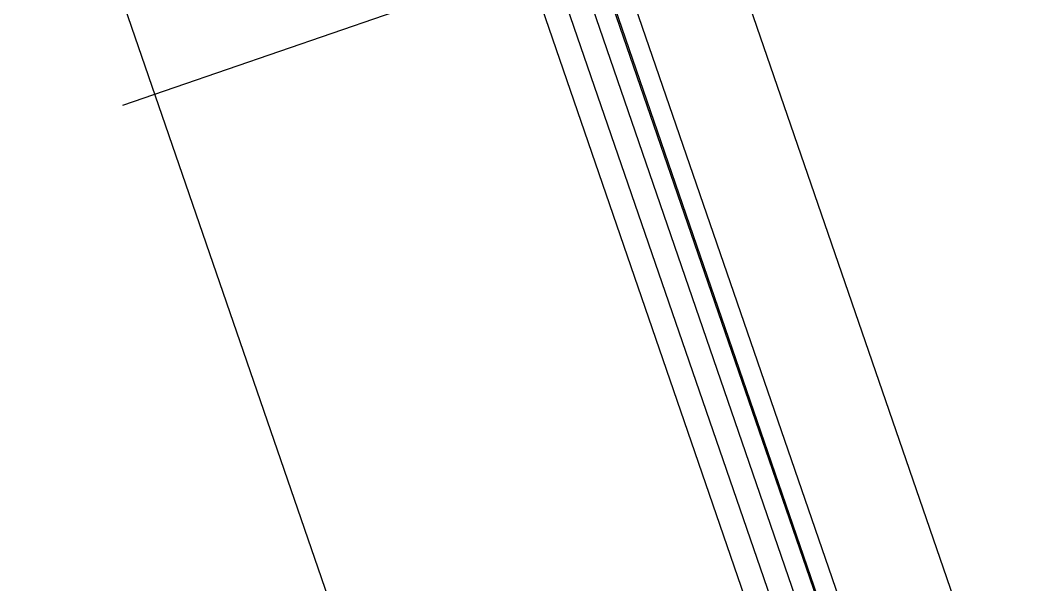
# Model space of a CAD drawing. Extents: x 809487 to 809680, y 818779 to 819225.
# Drawn here: x 809534.676 to 809535.19, y 819071.537 to 819071.823 of the extents above; entities that cross this region are included whole.
import ezdxf

# ---------------------------------------------------------------- set-up
doc = ezdxf.new("R2010")
doc.units = 0
for name, color, linetype in [('MAJ214__', 7, 'Continuous'), ('MAJ270__', 7, 'Continuous'), ('MAJ292__', 7, 'Continuous')]:
    doc.layers.add(name, color=color, linetype=linetype)

msp = doc.modelspace()

# ---------------------------------------------------------------- linework, layer by layer
at = {"layer": 'MAJ214__'}
for p, q in [((809535.90878, 819069.32569), (809534.95975, 819072.08188)), ((809535.83631, 819069.30338), (809534.9003, 819072.02175)), ((809535.84576, 819069.30664), (809534.90975, 819072.025)), ((809535.84648, 819069.30688), (809534.91047, 819072.02525)), ((809535.82496, 819069.29947), (809534.88895, 819072.01784))]:
    msp.add_line(p, q, dxfattribs=at)
at = {"layer": 'MAJ270__'}
msp.add_line((809537.79805, 819072.83708), (809534.72801, 819071.77998), dxfattribs=at)
msp.add_line((809537.79805, 819072.83708), (809534.72801, 819071.77998), dxfattribs=at)
at = {"layer": 'MAJ292__'}
for p, q in [((809535.85593, 819069.31014), (809534.91993, 819072.02851)), ((809535.81339, 819069.29548), (809534.87738, 819072.01385)), ((809537.58013, 819063.55017), (809534.67607, 819071.98419))]:
    msp.add_line(p, q, dxfattribs=at)

doc.saveas('drawing.dxf')
